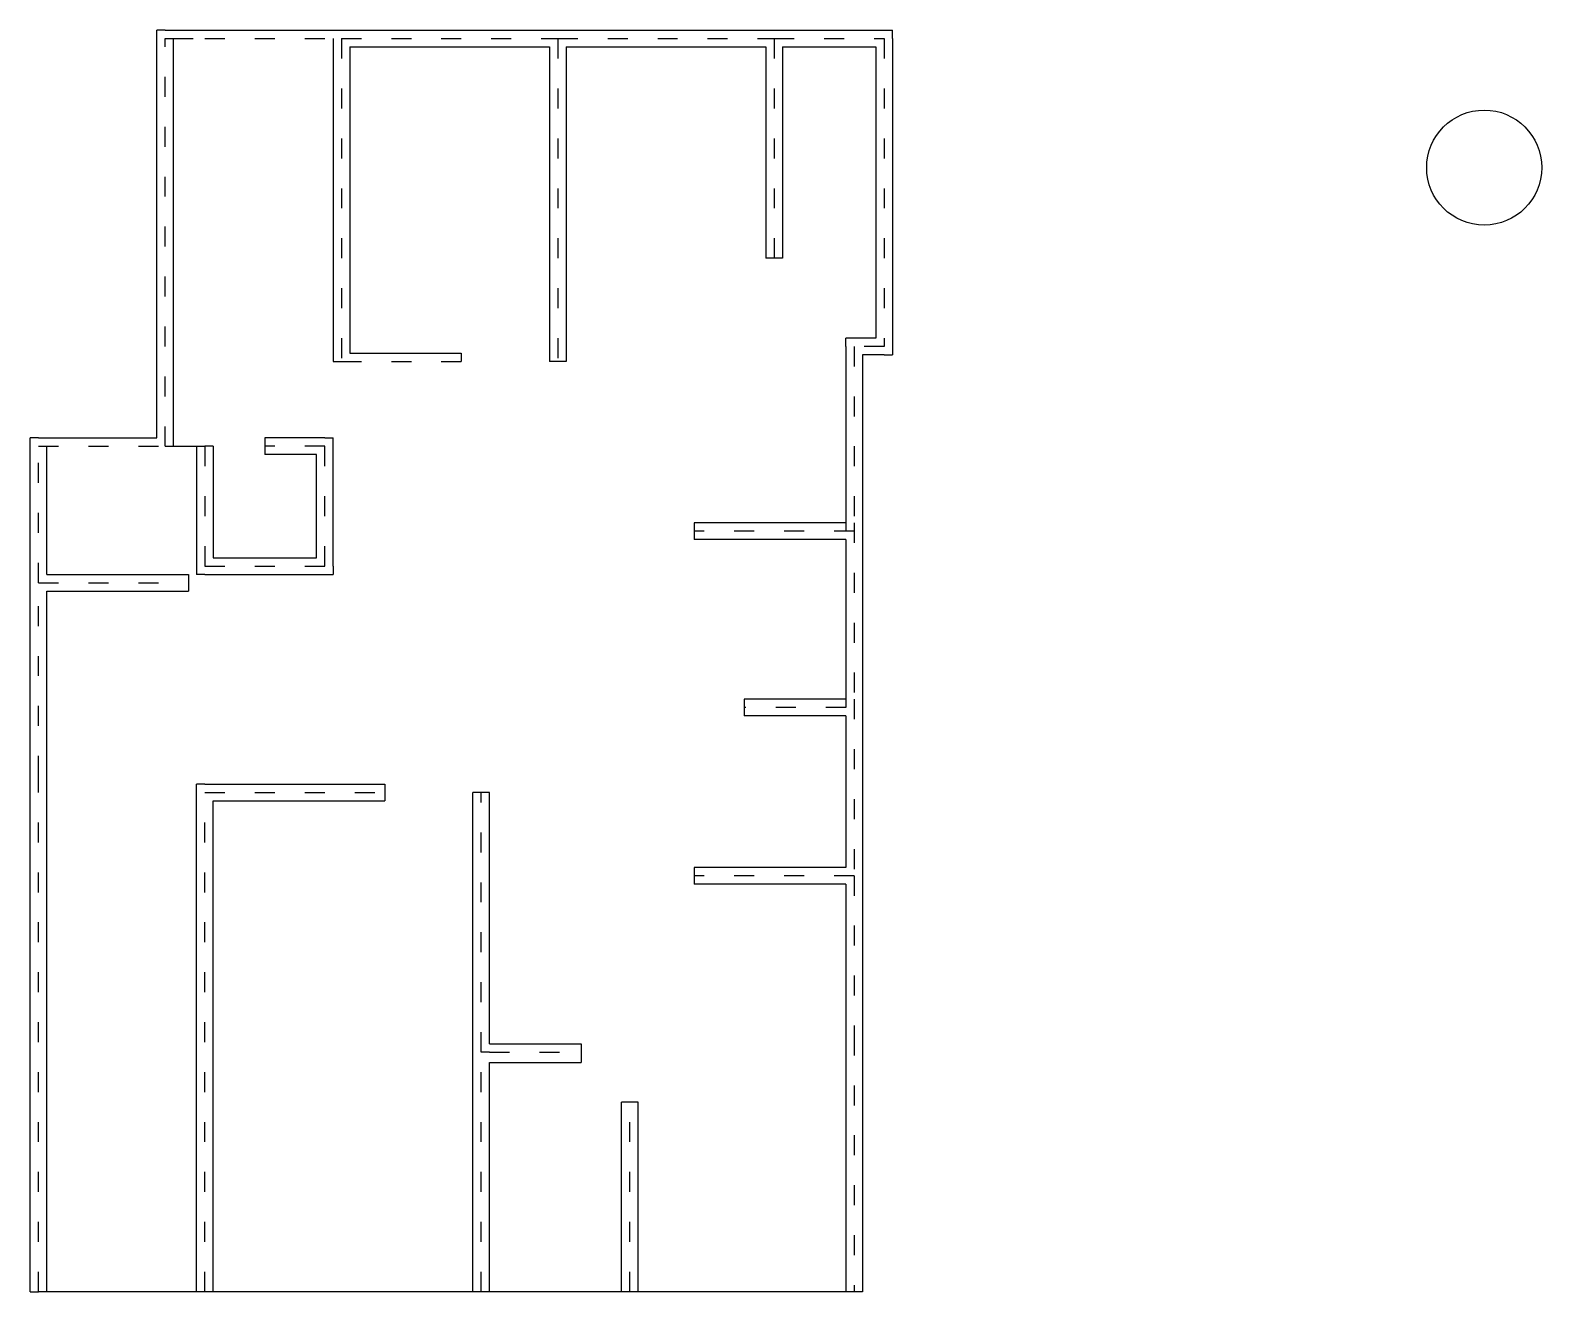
# Model space of a CAD drawing. Header units: inches. Extents: x -79 to 829, y -728 to 30.
import ezdxf

# ---------------------------------------------------------------- set-up
doc = ezdxf.new("R2010")
doc.units = ezdxf.units.IN
doc.header["$MEASUREMENT"] = 0
doc.linetypes.add('ACAD_ISO03W100', pattern=[30, 12, -18])

msp = doc.modelspace()

# ---------------------------------------------------------------- linework, layer by layer
for p, q in [((-3.42, 24.61), (-3.42, 29.61)), ((1.58, 29.61), (-3.42, 29.61)), ((1.58, 29.61), (25.58, 29.61)), ((25.58, 29.61), (107.58, 29.61)), ((107.58, 29.61), (237.58, 29.61)), ((237.58, 29.61), (367.58, 29.61)), ((367.58, 29.61), (433.58, 29.61)), ((367.58, 29.61), (433.58, 29.61)), ((433.58, 29.61), (438.58, 29.61)), ((438.58, 24.61), (438.58, 29.61)), ((-3.42, -215.39), (-3.42, 24.61)), ((1.58, 24.61), (6.58, 24.61)), ((6.58, -220.39), (6.58, 24.61)), ((102.58, 24.61), (102.58, -169.39)), ((112.58, 19.61), (232.58, 19.61)), ((112.58, 19.61), (112.58, -164.39)), ((232.58, 19.61), (232.58, -169.39)), ((242.58, 19.61), (362.58, 19.61)), ((242.58, 19.61), (242.58, -169.39)), ((362.58, 19.61), (362.58, -107.39)), ((372.58, 19.61), (428.58, 19.61)), ((372.58, 19.61), (372.58, -107.39)), ((428.58, 19.61), (428.58, -155.39)), ((438.58, 24.61), (438.58, -160.39)), ((372.58, -107.39), (362.58, -107.39)), ((415.58, -155.39), (410.58, -155.39)), ((410.58, -160.39), (410.58, -155.39)), ((410.58, -160.39), (410.58, -266.39)), ((428.58, -155.39), (415.58, -155.39)), ((438.58, -160.39), (438.58, -165.39)), ((102.58, -169.39), (107.58, -169.39)), ((112.58, -164.39), (179.58, -164.39)), ((179.58, -164.39), (179.58, -169.39)), ((242.58, -169.39), (232.58, -169.39)), ((420.58, -165.39), (420.58, -266.39)), ((433.58, -165.39), (420.58, -165.39)), ((433.58, -165.39), (438.58, -165.39)), ((-79.42, -220.39), (-79.42, -215.39)), ((-74.42, -215.39), (-79.42, -215.39)), ((-74.42, -215.39), (-3.42, -215.39)), ((-74.42, -215.39), (-3.42, -215.39)), ((97.58, -215.39), (61.58, -215.39)), ((61.58, -215.39), (61.58, -225.39)), ((97.58, -215.39), (102.58, -215.39)), ((102.58, -220.39), (102.58, -215.39)), ((-79.42, -302.39), (-79.42, -220.39)), ((-69.42, -297.39), (-69.42, -220.39)), ((1.58, -220.39), (25.58, -220.39)), ((20.58, -220.39), (20.58, -292.39)), ((30.58, -220.39), (25.58, -220.39)), ((30.58, -220.39), (30.58, -287.39)), ((92.58, -225.39), (61.58, -225.39)), ((92.58, -287.39), (92.58, -225.39)), ((102.58, -292.39), (102.58, -220.39)), ((410.58, -266.39), (319.58, -266.39)), ((319.58, -266.39), (319.58, -276.39)), ((410.58, -266.39), (410.58, -271.39)), ((420.58, -266.39), (420.58, -372.39)), ((410.58, -276.39), (319.58, -276.39)), ((410.58, -276.39), (410.58, -372.39)), ((30.58, -287.39), (92.58, -287.39)), ((-69.42, -297.39), (15.58, -297.39)), ((15.58, -297.39), (15.58, -307.39)), ((20.58, -292.39), (20.58, -297.39)), ((25.58, -297.39), (20.58, -297.39)), ((25.58, -297.39), (97.58, -297.39)), ((97.58, -297.39), (102.58, -297.39)), ((102.58, -292.39), (102.58, -297.39)), ((-79.42, -418.39), (-79.42, -302.39)), ((-69.42, -418.39), (-69.42, -307.39)), ((-69.42, -307.39), (15.58, -307.39)), ((410.58, -372.39), (349.58, -372.39)), ((349.58, -372.39), (349.58, -382.39)), ((410.58, -372.39), (410.58, -377.39)), ((420.58, -372.39), (420.58, -478.39)), ((410.58, -382.39), (349.58, -382.39)), ((410.58, -382.39), (410.58, -473.39)), ((-79.42, -728.39), (-79.42, -418.39)), ((-69.42, -728.39), (-69.42, -418.39)), ((20.58, -428.39), (20.58, -423.39)), ((25.58, -423.39), (20.58, -423.39)), ((25.58, -423.39), (133.58, -423.39)), ((133.58, -423.39), (133.58, -433.39)), ((20.58, -728.39), (20.58, -428.39)), ((30.58, -433.39), (133.58, -433.39)), ((30.58, -728.39), (30.58, -433.39)), ((186.58, -584.39), (186.58, -428.39)), ((196.58, -428.39), (186.58, -428.39)), ((196.58, -579.39), (196.58, -428.39)), ((410.58, -473.39), (319.58, -473.39)), ((319.58, -473.39), (319.58, -483.39)), ((420.58, -478.39), (420.58, -574.39)), ((410.58, -483.39), (319.58, -483.39)), ((410.58, -483.39), (410.58, -574.39)), ((196.58, -579.39), (251.58, -579.39)), ((196.58, -579.39), (251.58, -579.39)), ((251.58, -579.39), (251.58, -584.39)), ((410.58, -574.39), (410.58, -728.39)), ((420.58, -574.39), (420.58, -728.39)), ((186.58, -728.39), (186.58, -584.39)), ((186.58, -728.39), (186.58, -584.39)), ((186.58, -728.39), (186.58, -584.39)), ((186.58, -728.39), (186.58, -584.39)), ((196.58, -728.39), (196.58, -590.62)), ((196.58, -590.62), (251.58, -590.62)), ((275.78, -728.39), (275.78, -614.39)), ((285.78, -614.39), (275.78, -614.39)), ((285.78, -728.39), (285.78, -614.39)), ((-79.42, -728.39), (-74.42, -728.39)), ((25.58, -728.39), (-74.42, -728.39)), ((191.58, -728.39), (25.58, -728.39)), ((261.58, -728.39), (191.58, -728.39)), ((415.58, -728.39), (261.58, -728.39)), ((420.58, -728.39), (410.58, -728.39))]:
    msp.add_line(p, q)
at = {"linetype": 'ACAD_ISO03W100'}
for p, q in [((1.58, -220.39), (1.58, 24.61)), ((6.58, 24.61), (25.58, 24.61)), ((25.58, 24.61), (102.58, 24.61)), ((107.58, 24.61), (237.58, 24.61)), ((107.58, 24.61), (107.58, -169.39)), ((237.58, 24.61), (367.58, 24.61)), ((237.58, 24.61), (237.58, -169.39)), ((367.58, 24.61), (433.58, 24.61)), ((367.58, 24.61), (367.58, -107.39)), ((433.58, 24.61), (433.58, -160.39)), ((433.58, -160.39), (415.58, -160.39)), ((415.58, -160.39), (415.58, -266.39)), ((107.58, -169.39), (179.58, -169.39)), ((112.58, -164.39), (179.58, -164.39)), ((-74.42, -302.39), (-74.42, -220.39)), ((-74.42, -220.39), (1.58, -220.39)), ((25.58, -220.39), (25.58, -292.39)), ((97.58, -220.39), (61.58, -220.39)), ((97.58, -292.39), (97.58, -220.39)), ((415.58, -271.39), (319.58, -271.39)), ((415.58, -266.39), (415.58, -372.39)), ((25.58, -292.39), (97.58, -292.39)), ((-74.42, -418.39), (-74.42, -302.39)), ((-74.42, -302.39), (15.58, -302.39)), ((410.58, -377.39), (349.58, -377.39)), ((415.58, -372.39), (415.58, -478.39)), ((-74.42, -728.39), (-74.42, -418.39)), ((25.58, -728.39), (25.58, -428.39)), ((25.58, -428.39), (133.58, -428.39)), ((191.58, -584.39), (191.58, -428.39)), ((415.58, -478.39), (319.58, -478.39)), ((415.58, -478.39), (415.58, -574.39)), ((415.58, -574.39), (415.58, -728.39)), ((191.58, -728.39), (191.58, -584.39)), ((196.58, -584.39), (191.58, -584.39)), ((196.58, -584.39), (251.58, -584.39)), ((251.58, -584.39), (251.58, -590.62)), ((280.78, -728.39), (280.78, -614.39))]:
    msp.add_line(p, q, dxfattribs=at)
msp.add_circle((794.22, -52.93), 34.57)

doc.saveas('drawing.dxf')
